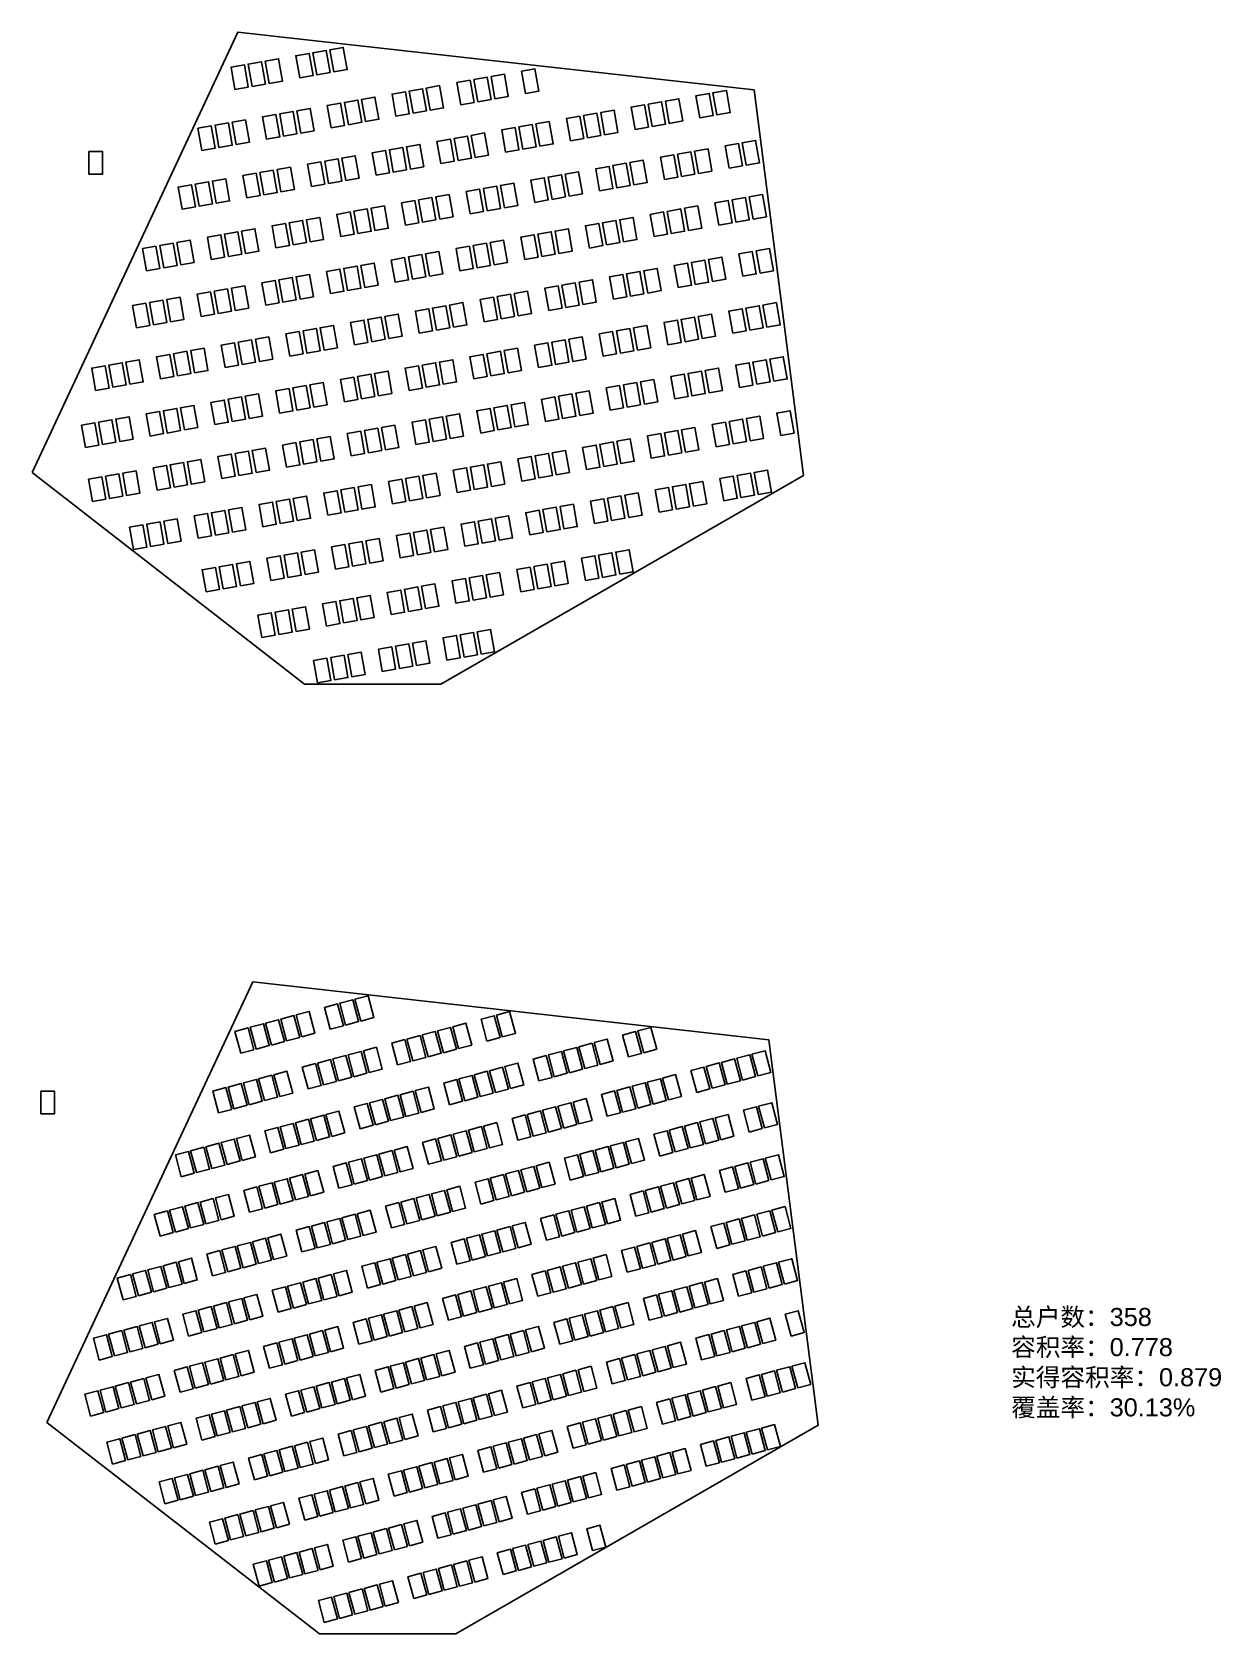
# Model space of a CAD drawing. Header units: millimetres. Extents: x 8 to 534, y -98 to 611.
import ezdxf

# ---------------------------------------------------------------- set-up
doc = ezdxf.new("R2010")
doc.units = ezdxf.units.MM
doc.styles.add('Text1', font='arial.ttf', dxfattribs={"height": 8})

# ---------------------------------------------------------------- blocks, each defined once
blk = doc.blocks.new('QP_0126_031636', base_point=(430.64, 90.59))
blk.add_lwpolyline([(430.64, 90.59), (436.64, 90.59), (436.64, 100.59), (430.64, 100.59)], close=True)
blk = doc.blocks.new('QP_0126_032445', base_point=(389.68, 79.24))
blk.add_blockref('QP_0126_031636', (389.68, 79.24))
blk = doc.blocks.new('QP_0126_032705', base_point=(395.68, 54.06))
blk.add_blockref('QP_0126_032445', (395.68, 54.06))
blk = doc.blocks.new('I1')
blk.add_blockref('QP_0126_032445', (0, 0))

msp = doc.modelspace()

# ---------------------------------------------------------------- linework, layer by layer
for points in [[(8.03, 416.2), (128.72, 322.54), (189.07, 322.54), (349.57, 414.91), (327.74, 585.55), (99.19, 611.21), (8.03, 416.2)], [(14.63, -4.35), (135.33, -98), (195.67, -98), (356.17, -5.63), (334.34, 165), (105.79, 190.66), (14.63, -4.35)]]:
    msp.add_lwpolyline(points)

# ---------------------------------------------------------------- block references
for name, p, rotation in [('I1', (134.11, 592.19), 10.00000110265793), ('I1', (141.69, 593.53), 10.00000110265793), ('I1', (97.87, 585.8), 10.00000110265793), ('I1', (105.45, 587.14), 10.00000110265793), ('I1', (113.03, 588.48), 10.00000110265793), ('I1', (126.53, 590.86), 10.00000110265793), ('I1', (197.83, 578.96), 10.00000110265793), ('I1', (205.41, 580.3), 10.00000110265793), ('I1', (213, 581.63), 10.00000110265793), ('I1', (226.49, 584.01), 10.00000110265793), ('I1', (155.68, 571.53), 10.00000110265793), ('I1', (169.17, 573.91), 10.00000110265793), ('I1', (176.75, 575.24), 10.00000110265793), ('I1', (184.34, 576.58), 10.00000110265793), ('I1', (290.21, 570.78), 10.00000110265793), ('I1', (303.7, 573.15), 10.00000110265793), ('I1', (311.28, 574.49), 10.00000110265793), ('I1', (111.86, 563.8), 10.00000110265793), ('I1', (119.44, 565.14), 10.00000110265793), ('I1', (127.02, 566.47), 10.00000110265793), ('I1', (140.51, 568.85), 10.00000110265793), ('I1', (148.1, 570.19), 10.00000110265793), ('I1', (253.97, 564.39), 10.00000110265793), ('I1', (261.55, 565.72), 10.00000110265793), ('I1', (275.04, 568.1), 10.00000110265793), ('I1', (282.63, 569.44), 10.00000110265793), ('I1', (83.2, 558.75), 10.00000110265793), ('I1', (90.78, 560.08), 10.00000110265793), ('I1', (98.36, 561.42), 10.00000110265793), ('I1', (217.73, 558), 10.00000110265793), ('I1', (225.31, 559.33), 10.00000110265793), ('I1', (232.89, 560.67), 10.00000110265793), ('I1', (246.38, 563.05), 10.00000110265793), ('I1', (175.58, 550.56), 10.00000110265793), ('I1', (189.07, 552.94), 10.00000110265793), ('I1', (196.65, 554.28), 10.00000110265793), ('I1', (204.23, 555.62), 10.00000110265793), ('I1', (316.65, 550.97), 10.00000110265793), ('I1', (324.24, 552.3), 10.00000110265793), ('I1', (131.75, 542.84), 10.00000110265793), ('I1', (139.34, 544.17), 10.00000110265793), ('I1', (146.92, 545.51), 10.00000110265793), ('I1', (160.41, 547.89), 10.00000110265793), ('I1', (167.99, 549.23), 10.00000110265793), ('I1', (274.5, 543.54), 10.00000110265793), ('I1', (288, 545.91), 10.00000110265793), ('I1', (295.58, 547.25), 10.00000110265793), ('I1', (303.16, 548.59), 10.00000110265793), ('I1', (89.6, 535.4), 10.00000110265793), ('I1', (103.09, 537.78), 10.00000110265793), ('I1', (110.68, 539.12), 10.00000110265793), ('I1', (118.26, 540.46), 10.00000110265793), ('I1', (230.68, 535.81), 10.00000110265793), ('I1', (238.26, 537.14), 10.00000110265793), ('I1', (245.85, 538.48), 10.00000110265793), ('I1', (259.34, 540.86), 10.00000110265793), ('I1', (266.92, 542.2), 10.00000110265793), ('I1', (74.44, 532.73), 10.00000110265793), ('I1', (82.02, 534.07), 10.00000110265793), ('I1', (188.53, 528.38), 10.00000110265793), ('I1', (202.02, 530.75), 10.00000110265793), ('I1', (209.61, 532.09), 10.00000110265793), ('I1', (217.19, 533.43), 10.00000110265793), ('I1', (327.3, 528.37), 10.00000110265793), ('I1', (152.29, 521.99), 10.00000110265793), ('I1', (159.87, 523.32), 10.00000110265793), ('I1', (173.37, 525.7), 10.00000110265793), ('I1', (180.95, 527.04), 10.00000110265793), ('I1', (291.06, 521.98), 10.00000110265793), ('I1', (298.64, 523.32), 10.00000110265793), ('I1', (312.13, 525.7), 10.00000110265793), ('I1', (319.72, 527.04), 10.00000110265793), ('I1', (116.05, 515.6), 10.00000110265793), ('I1', (123.63, 516.93), 10.00000110265793), ('I1', (131.22, 518.27), 10.00000110265793), ('I1', (144.71, 520.65), 10.00000110265793), ('I1', (254.82, 515.59), 10.00000110265793), ('I1', (262.4, 516.93), 10.00000110265793), ('I1', (269.98, 518.27), 10.00000110265793), ('I1', (283.48, 520.65), 10.00000110265793), ('I1', (73.9, 508.16), 10.00000110265793), ('I1', (87.39, 510.54), 10.00000110265793), ('I1', (94.97, 511.88), 10.00000110265793), ('I1', (102.56, 513.22), 10.00000110265793), ('I1', (212.67, 508.16), 10.00000110265793), ('I1', (226.16, 510.54), 10.00000110265793), ('I1', (233.74, 511.88), 10.00000110265793), ('I1', (241.33, 513.21), 10.00000110265793), ('I1', (58.73, 505.49), 10.00000110265793), ('I1', (66.32, 506.83), 10.00000110265793), ('I1', (168.84, 500.43), 10.00000110265793), ('I1', (176.43, 501.77), 10.00000110265793), ('I1', (184.01, 503.11), 10.00000110265793), ('I1', (197.5, 505.49), 10.00000110265793), ('I1', (205.08, 506.82), 10.00000110265793), ('I1', (309.29, 500.72), 10.00000110265793), ('I1', (322.78, 503.1), 10.00000110265793), ('I1', (330.36, 504.44), 10.00000110265793), ('I1', (126.69, 493), 10.00000110265793), ('I1', (140.19, 495.38), 10.00000110265793), ('I1', (147.77, 496.72), 10.00000110265793), ('I1', (155.35, 498.05), 10.00000110265793), ('I1', (265.46, 493), 10.00000110265793), ('I1', (273.04, 494.33), 10.00000110265793), ('I1', (280.63, 495.67), 10.00000110265793), ('I1', (294.12, 498.05), 10.00000110265793), ('I1', (301.7, 499.39), 10.00000110265793), ('I1', (90.45, 486.61), 10.00000110265793), ('I1', (98.04, 487.95), 10.00000110265793), ('I1', (111.53, 490.33), 10.00000110265793), ('I1', (119.11, 491.66), 10.00000110265793), ('I1', (223.31, 485.56), 10.00000110265793), ('I1', (236.8, 487.94), 10.00000110265793), ('I1', (244.39, 489.28), 10.00000110265793), ('I1', (251.97, 490.62), 10.00000110265793), ('I1', (54.21, 480.22), 10.00000110265793), ('I1', (61.79, 481.56), 10.00000110265793), ('I1', (69.38, 482.89), 10.00000110265793), ('I1', (82.87, 485.27), 10.00000110265793), ('I1', (187.07, 479.17), 10.00000110265793), ('I1', (194.65, 480.51), 10.00000110265793), ('I1', (208.15, 482.89), 10.00000110265793), ('I1', (215.73, 484.23), 10.00000110265793), ('I1', (325.84, 479.17), 10.00000110265793), ('I1', (333.42, 480.51), 10.00000110265793), ('I1', (150.83, 472.78), 10.00000110265793), ('I1', (158.41, 474.12), 10.00000110265793), ('I1', (166, 475.46), 10.00000110265793), ('I1', (179.49, 477.84), 10.00000110265793), ('I1', (289.6, 472.78), 10.00000110265793), ('I1', (297.18, 474.12), 10.00000110265793), ('I1', (304.76, 475.46), 10.00000110265793), ('I1', (318.26, 477.83), 10.00000110265793), ('I1', (108.68, 465.35), 10.00000110265793), ('I1', (122.17, 467.73), 10.00000110265793), ('I1', (129.76, 469.07), 10.00000110265793), ('I1', (137.34, 470.41), 10.00000110265793), ('I1', (247.45, 465.35), 10.00000110265793), ('I1', (260.94, 467.73), 10.00000110265793), ('I1', (268.52, 469.06), 10.00000110265793), ('I1', (276.11, 470.4), 10.00000110265793), ('I1', (64.86, 457.62), 10.00000110265793), ('I1', (72.44, 458.96), 10.00000110265793), ('I1', (80.02, 460.3), 10.00000110265793), ('I1', (93.51, 462.68), 10.00000110265793), ('I1', (101.1, 464.02), 10.00000110265793), ('I1', (203.62, 457.62), 10.00000110265793), ('I1', (211.21, 458.96), 10.00000110265793), ('I1', (218.79, 460.3), 10.00000110265793), ('I1', (232.28, 462.67), 10.00000110265793), ('I1', (239.87, 464.01), 10.00000110265793), ('I1', (36.2, 452.57), 10.00000110265793), ('I1', (43.78, 453.91), 10.00000110265793), ('I1', (51.36, 455.25), 10.00000110265793), ('I1', (161.47, 450.19), 10.00000110265793), ('I1', (174.97, 452.57), 10.00000110265793), ('I1', (182.55, 453.91), 10.00000110265793), ('I1', (190.13, 455.24), 10.00000110265793), ('I1', (300.24, 450.19), 10.00000110265793), ('I1', (307.83, 451.52), 10.00000110265793), ('I1', (321.32, 453.9), 10.00000110265793), ('I1', (328.9, 455.24), 10.00000110265793), ('I1', (336.48, 456.58), 10.00000110265793), ('I1', (125.23, 443.8), 10.00000110265793), ('I1', (132.82, 445.14), 10.00000110265793), ('I1', (146.31, 447.52), 10.00000110265793), ('I1', (153.89, 448.85), 10.00000110265793), ('I1', (264, 443.8), 10.00000110265793), ('I1', (271.58, 445.13), 10.00000110265793), ('I1', (279.17, 446.47), 10.00000110265793), ('I1', (292.66, 448.85), 10.00000110265793), ('I1', (88.99, 437.41), 10.00000110265793), ('I1', (96.58, 438.75), 10.00000110265793), ('I1', (104.16, 440.08), 10.00000110265793), ('I1', (117.65, 442.46), 10.00000110265793), ('I1', (221.85, 436.36), 10.00000110265793), ('I1', (235.34, 438.74), 10.00000110265793), ('I1', (242.93, 440.08), 10.00000110265793), ('I1', (250.51, 441.42), 10.00000110265793), ('I1', (46.84, 429.98), 10.00000110265793), ('I1', (60.33, 432.36), 10.00000110265793), ('I1', (67.92, 433.69), 10.00000110265793), ('I1', (75.5, 435.03), 10.00000110265793), ('I1', (185.61, 429.97), 10.00000110265793), ('I1', (193.19, 431.31), 10.00000110265793), ('I1', (206.69, 433.69), 10.00000110265793), ('I1', (214.27, 435.03), 10.00000110265793), ('I1', (318.47, 428.93), 10.00000110265793), ('I1', (326.05, 430.27), 10.00000110265793), ('I1', (339.54, 432.64), 10.00000110265793), ('I1', (31.68, 427.3), 10.00000110265793), ('I1', (39.26, 428.64), 10.00000110265793), ('I1', (149.37, 423.58), 10.00000110265793), ('I1', (156.95, 424.92), 10.00000110265793), ('I1', (164.54, 426.26), 10.00000110265793), ('I1', (178.03, 428.64), 10.00000110265793), ('I1', (282.23, 422.54), 10.00000110265793), ('I1', (289.81, 423.88), 10.00000110265793), ('I1', (297.39, 425.21), 10.00000110265793), ('I1', (310.89, 427.59), 10.00000110265793), ('I1', (99.64, 414.81), 10.00000110265793), ('I1', (107.22, 416.15), 10.00000110265793), ('I1', (120.71, 418.53), 10.00000110265793), ('I1', (128.29, 419.87), 10.00000110265793), ('I1', (135.88, 421.2), 10.00000110265793), ('I1', (240.08, 415.11), 10.00000110265793), ('I1', (253.57, 417.48), 10.00000110265793), ('I1', (261.15, 418.82), 10.00000110265793), ('I1', (268.74, 420.16), 10.00000110265793), ('I1', (63.4, 408.42), 10.00000110265793), ('I1', (70.98, 409.76), 10.00000110265793), ('I1', (78.56, 411.1), 10.00000110265793), ('I1', (92.05, 413.48), 10.00000110265793), ('I1', (203.84, 408.72), 10.00000110265793), ('I1', (211.42, 410.05), 10.00000110265793), ('I1', (224.91, 412.43), 10.00000110265793), ('I1', (232.5, 413.77), 10.00000110265793), ('I1', (34.74, 403.37), 10.00000110265793), ('I1', (42.32, 404.71), 10.00000110265793), ('I1', (49.9, 406.04), 10.00000110265793), ('I1', (167.6, 402.33), 10.00000110265793), ('I1', (175.18, 403.66), 10.00000110265793), ('I1', (182.76, 405), 10.00000110265793), ('I1', (196.26, 407.38), 10.00000110265793), ('I1', (300.86, 401.35), 10.00000110265793), ('I1', (314.36, 403.73), 10.00000110265793), ('I1', (321.94, 405.07), 10.00000110265793), ('I1', (329.52, 406.41), 10.00000110265793), ('I1', (117.86, 393.56), 10.00000110265793), ('I1', (125.45, 394.89), 10.00000110265793), ('I1', (138.94, 397.27), 10.00000110265793), ('I1', (146.52, 398.61), 10.00000110265793), ('I1', (154.11, 399.95), 10.00000110265793), ('I1', (257.04, 393.62), 10.00000110265793), ('I1', (264.62, 394.96), 10.00000110265793), ('I1', (272.21, 396.3), 10.00000110265793), ('I1', (285.7, 398.68), 10.00000110265793), ('I1', (293.28, 400.02), 10.00000110265793), ('I1', (81.62, 387.17), 10.00000110265793), ('I1', (89.21, 388.5), 10.00000110265793), ('I1', (96.79, 389.84), 10.00000110265793), ('I1', (110.28, 392.22), 10.00000110265793), ('I1', (228.38, 388.57), 10.00000110265793), ('I1', (235.97, 389.91), 10.00000110265793), ('I1', (243.55, 391.25), 10.00000110265793), ('I1', (52.97, 382.11), 10.00000110265793), ('I1', (60.55, 383.45), 10.00000110265793), ('I1', (68.13, 384.79), 10.00000110265793), ('I1', (178.65, 379.8), 10.00000110265793), ('I1', (186.23, 381.14), 10.00000110265793), ('I1', (199.72, 383.52), 10.00000110265793), ('I1', (207.31, 384.86), 10.00000110265793), ('I1', (214.89, 386.19), 10.00000110265793), ('I1', (142.41, 373.41), 10.00000110265793), ('I1', (149.99, 374.75), 10.00000110265793), ('I1', (157.57, 376.09), 10.00000110265793), ('I1', (171.07, 378.47), 10.00000110265793), ('I1', (100.26, 365.98), 10.00000110265793), ('I1', (113.75, 368.36), 10.00000110265793), ('I1', (121.33, 369.7), 10.00000110265793), ('I1', (128.92, 371.03), 10.00000110265793), ('I1', (239.56, 366.07), 10.00000110265793), ('I1', (253.06, 368.45), 10.00000110265793), ('I1', (260.64, 369.79), 10.00000110265793), ('I1', (268.22, 371.12), 10.00000110265793), ('I1', (85.09, 363.31), 10.00000110265793), ('I1', (92.68, 364.64), 10.00000110265793), ('I1', (195.74, 358.34), 10.00000110265793), ('I1', (203.32, 359.68), 10.00000110265793), ('I1', (210.91, 361.02), 10.00000110265793), ('I1', (224.4, 363.4), 10.00000110265793), ('I1', (231.98, 364.73), 10.00000110265793), ('I1', (153.59, 350.91), 10.00000110265793), ('I1', (167.08, 353.29), 10.00000110265793), ('I1', (174.67, 354.63), 10.00000110265793), ('I1', (182.25, 355.97), 10.00000110265793), ('I1', (117.35, 344.52), 10.00000110265793), ('I1', (124.93, 345.86), 10.00000110265793), ('I1', (138.42, 348.24), 10.00000110265793), ('I1', (146.01, 349.58), 10.00000110265793), ('I1', (109.77, 343.18), 10.00000110265793), ('I1', (178.26, 330.79), 10.00000110265793), ('I1', (191.76, 333.17), 10.00000110265793), ('I1', (199.34, 334.51), 10.00000110265793), ('I1', (206.92, 335.84), 10.00000110265793), ('I1', (134.44, 323.06), 10.00000110265793), ('I1', (142.02, 324.4), 10.00000110265793), ('I1', (149.61, 325.74), 10.00000110265793), ('I1', (163.1, 328.12), 10.00000110265793), ('I1', (170.68, 329.45), 10.00000110265793), ('QP_0126_032705', (153.6, 173.35), 15.0000016539869), ('QP_0126_032705', (127.52, 166.37), 15.0000016539869), ('QP_0126_032705', (140.08, 169.73), 15.0000016539869), ('QP_0126_032705', (146.84, 171.54), 15.0000016539869), ('QP_0126_032705', (216.23, 166.32), 15.0000016539869), ('QP_0126_032705', (100.48, 159.12), 15.0000016539869), ('QP_0126_032705', (107.24, 160.93), 15.0000016539869), ('QP_0126_032705', (114, 162.74), 15.0000016539869), ('QP_0126_032705', (120.76, 164.55), 15.0000016539869), ('QP_0126_032705', (190.15, 159.34), 15.0000016539869), ('QP_0126_032705', (196.91, 161.15), 15.0000016539869), ('QP_0126_032705', (209.47, 164.51), 15.0000016539869), ('QP_0126_032705', (278.85, 159.29), 15.0000016539869), ('QP_0126_032705', (169.86, 153.9), 15.0000016539869), ('QP_0126_032705', (176.62, 155.71), 15.0000016539869), ('QP_0126_032705', (183.39, 157.52), 15.0000016539869), ('QP_0126_032705', (252.77, 152.3), 15.0000016539869), ('QP_0126_032705', (259.53, 154.12), 15.0000016539869), ('QP_0126_032705', (272.09, 157.48), 15.0000016539869), ('QP_0126_032705', (137.02, 145.1), 15.0000016539869), ('QP_0126_032705', (143.78, 146.91), 15.0000016539869), ('QP_0126_032705', (150.54, 148.72), 15.0000016539869), ('QP_0126_032705', (157.31, 150.54), 15.0000016539869), ('QP_0126_032705', (232.49, 146.87), 15.0000016539869), ('QP_0126_032705', (239.25, 148.68), 15.0000016539869), ('QP_0126_032705', (246.01, 150.49), 15.0000016539869), ('QP_0126_032705', (315.87, 145.4), 15.0000016539869), ('QP_0126_032705', (322.63, 147.21), 15.0000016539869), ('QP_0126_032705', (329.39, 149.02), 15.0000016539869), ('QP_0126_032705', (110.94, 138.11), 15.0000016539869), ('QP_0126_032705', (117.7, 139.92), 15.0000016539869), ('QP_0126_032705', (130.26, 143.29), 15.0000016539869), ('QP_0126_032705', (199.65, 138.07), 15.0000016539869), ('QP_0126_032705', (206.41, 139.88), 15.0000016539869), ('QP_0126_032705', (213.17, 141.69), 15.0000016539869), ('QP_0126_032705', (219.93, 143.5), 15.0000016539869), ('QP_0126_032705', (289.79, 138.41), 15.0000016539869), ('QP_0126_032705', (302.35, 141.78), 15.0000016539869), ('QP_0126_032705', (309.11, 143.59), 15.0000016539869), ('QP_0126_032705', (90.66, 132.68), 15.0000016539869), ('QP_0126_032705', (97.42, 134.49), 15.0000016539869), ('QP_0126_032705', (104.18, 136.3), 15.0000016539869), ('QP_0126_032705', (173.57, 131.08), 15.0000016539869), ('QP_0126_032705', (180.33, 132.89), 15.0000016539869), ('QP_0126_032705', (192.89, 136.26), 15.0000016539869), ('QP_0126_032705', (262.74, 131.17), 15.0000016539869), ('QP_0126_032705', (269.51, 132.98), 15.0000016539869), ('QP_0126_032705', (276.27, 134.79), 15.0000016539869), ('QP_0126_032705', (283.03, 136.6), 15.0000016539869), ('QP_0126_032705', (153.28, 125.65), 15.0000016539869), ('QP_0126_032705', (160.04, 127.46), 15.0000016539869), ('QP_0126_032705', (166.81, 129.27), 15.0000016539869), ('QP_0126_032705', (236.66, 124.18), 15.0000016539869), ('QP_0126_032705', (243.43, 125.99), 15.0000016539869), ('QP_0126_032705', (250.19, 127.8), 15.0000016539869), ('QP_0126_032705', (325.58, 124.19), 15.0000016539869), ('QP_0126_032705', (332.34, 126), 15.0000016539869), ('QP_0126_032705', (120.44, 116.85), 15.0000016539869), ('QP_0126_032705', (127.2, 118.66), 15.0000016539869), ('QP_0126_032705', (133.96, 120.47), 15.0000016539869), ('QP_0126_032705', (140.73, 122.28), 15.0000016539869), ('QP_0126_032705', (210.58, 117.19), 15.0000016539869), ('QP_0126_032705', (223.14, 120.55), 15.0000016539869), ('QP_0126_032705', (229.9, 122.37), 15.0000016539869), ('QP_0126_032705', (299.5, 117.2), 15.0000016539869), ('QP_0126_032705', (306.26, 119.01), 15.0000016539869), ('QP_0126_032705', (313.02, 120.82), 15.0000016539869), ('QP_0126_032705', (94.36, 109.86), 15.0000016539869), ('QP_0126_032705', (101.12, 111.67), 15.0000016539869), ('QP_0126_032705', (113.68, 115.03), 15.0000016539869), ('QP_0126_032705', (183.54, 109.94), 15.0000016539869), ('QP_0126_032705', (190.3, 111.75), 15.0000016539869), ('QP_0126_032705', (197.06, 113.57), 15.0000016539869), ('QP_0126_032705', (203.82, 115.38), 15.0000016539869), ('QP_0126_032705', (273.42, 110.21), 15.0000016539869), ('QP_0126_032705', (285.97, 113.58), 15.0000016539869), ('QP_0126_032705', (292.73, 115.39), 15.0000016539869), ('QP_0126_032705', (74.08, 104.42), 15.0000016539869), ('QP_0126_032705', (80.84, 106.23), 15.0000016539869), ('QP_0126_032705', (87.6, 108.05), 15.0000016539869), ('QP_0126_032705', (157.46, 102.95), 15.0000016539869), ('QP_0126_032705', (164.22, 104.77), 15.0000016539869), ('QP_0126_032705', (170.98, 106.58), 15.0000016539869), ('QP_0126_032705', (246.37, 102.97), 15.0000016539869), ('QP_0126_032705', (253.13, 104.78), 15.0000016539869), ('QP_0126_032705', (259.89, 106.59), 15.0000016539869), ('QP_0126_032705', (266.65, 108.4), 15.0000016539869), ('QP_0126_032705', (335.28, 102.98), 15.0000016539869), ('QP_0126_032705', (131.38, 95.97), 15.0000016539869), ('QP_0126_032705', (143.94, 99.33), 15.0000016539869), ('QP_0126_032705', (150.7, 101.14), 15.0000016539869), ('QP_0126_032705', (220.29, 95.98), 15.0000016539869), ('QP_0126_032705', (227.05, 97.79), 15.0000016539869), ('QP_0126_032705', (233.81, 99.6), 15.0000016539869), ('QP_0126_032705', (315, 97.54), 15.0000016539869), ('QP_0126_032705', (321.76, 99.36), 15.0000016539869), ('QP_0126_032705', (328.52, 101.17), 15.0000016539869), ('QP_0126_032705', (104.33, 88.72), 15.0000016539869), ('QP_0126_032705', (111.09, 90.53), 15.0000016539869), ('QP_0126_032705', (117.86, 92.34), 15.0000016539869), ('QP_0126_032705', (124.62, 94.15), 15.0000016539869), ('QP_0126_032705', (194.21, 88.99), 15.0000016539869), ('QP_0126_032705', (206.77, 92.35), 15.0000016539869), ('QP_0126_032705', (213.53, 94.17), 15.0000016539869), ('QP_0126_032705', (282.16, 88.74), 15.0000016539869), ('QP_0126_032705', (288.92, 90.56), 15.0000016539869), ('QP_0126_032705', (295.68, 92.37), 15.0000016539869), ('QP_0126_032705', (302.44, 94.18), 15.0000016539869), ('QP_0126_032705', (78.25, 81.73), 15.0000016539869), ('QP_0126_032705', (85.01, 83.54), 15.0000016539869), ('QP_0126_032705', (91.78, 85.35), 15.0000016539869), ('QP_0126_032705', (167.16, 81.74), 15.0000016539869), ('QP_0126_032705', (173.93, 83.55), 15.0000016539869), ('QP_0126_032705', (180.69, 85.37), 15.0000016539869), ('QP_0126_032705', (187.45, 87.18), 15.0000016539869), ('QP_0126_032705', (256.08, 81.76), 15.0000016539869), ('QP_0126_032705', (262.84, 83.57), 15.0000016539869), ('QP_0126_032705', (275.4, 86.93), 15.0000016539869), ('QP_0126_032705', (64.73, 78.11), 15.0000016539869), ('QP_0126_032705', (71.49, 79.92), 15.0000016539869), ('QP_0126_032705', (141.08, 74.76), 15.0000016539869), ('QP_0126_032705', (147.85, 76.57), 15.0000016539869), ('QP_0126_032705', (154.61, 78.38), 15.0000016539869), ('QP_0126_032705', (235.79, 76.32), 15.0000016539869), ('QP_0126_032705', (242.55, 78.13), 15.0000016539869), ('QP_0126_032705', (249.32, 79.94), 15.0000016539869), ('QP_0126_032705', (317.94, 74.52), 15.0000016539869), ('QP_0126_032705', (324.7, 76.33), 15.0000016539869), ('QP_0126_032705', (331.47, 78.15), 15.0000016539869), ('QP_0126_032705', (338.23, 79.96), 15.0000016539869), ('QP_0126_032705', (115, 67.77), 15.0000016539869), ('QP_0126_032705', (127.56, 71.13), 15.0000016539869), ('QP_0126_032705', (134.32, 72.94), 15.0000016539869), ('QP_0126_032705', (202.95, 67.52), 15.0000016539869), ('QP_0126_032705', (209.71, 69.33), 15.0000016539869), ('QP_0126_032705', (216.47, 71.14), 15.0000016539869), ('QP_0126_032705', (223.24, 72.96), 15.0000016539869), ('QP_0126_032705', (291.86, 67.53), 15.0000016539869), ('QP_0126_032705', (298.62, 69.35), 15.0000016539869), ('QP_0126_032705', (311.18, 72.71), 15.0000016539869), ('QP_0126_032705', (87.96, 60.52), 15.0000016539869), ('QP_0126_032705', (94.72, 62.33), 15.0000016539869), ('QP_0126_032705', (101.48, 64.14), 15.0000016539869), ('QP_0126_032705', (108.24, 65.96), 15.0000016539869), ('QP_0126_032705', (176.87, 60.53), 15.0000016539869), ('QP_0126_032705', (183.63, 62.34), 15.0000016539869), ('QP_0126_032705', (196.19, 65.71), 15.0000016539869), ('QP_0126_032705', (271.58, 62.1), 15.0000016539869), ('QP_0126_032705', (278.34, 63.91), 15.0000016539869), ('QP_0126_032705', (285.1, 65.72), 15.0000016539869), ('QP_0126_032705', (61.88, 53.53), 15.0000016539869), ('QP_0126_032705', (68.64, 55.34), 15.0000016539869), ('QP_0126_032705', (75.4, 57.16), 15.0000016539869), ('QP_0126_032705', (156.59, 55.1), 15.0000016539869), ('QP_0126_032705', (163.35, 56.91), 15.0000016539869), ('QP_0126_032705', (170.11, 58.72), 15.0000016539869), ('QP_0126_032705', (238.74, 53.3), 15.0000016539869), ('QP_0126_032705', (245.5, 55.11), 15.0000016539869), ('QP_0126_032705', (252.26, 56.92), 15.0000016539869), ('QP_0126_032705', (259.02, 58.73), 15.0000016539869), ('QP_0126_032705', (327.65, 53.31), 15.0000016539869), ('QP_0126_032705', (334.41, 55.12), 15.0000016539869), ('QP_0126_032705', (341.17, 56.93), 15.0000016539869), ('QP_0126_032705', (48.36, 49.91), 15.0000016539869), ('QP_0126_032705', (55.12, 51.72), 15.0000016539869), ('QP_0126_032705', (123.75, 46.3), 15.0000016539869), ('QP_0126_032705', (130.51, 48.11), 15.0000016539869), ('QP_0126_032705', (137.27, 49.92), 15.0000016539869), ('QP_0126_032705', (144.03, 51.73), 15.0000016539869), ('QP_0126_032705', (212.66, 46.31), 15.0000016539869), ('QP_0126_032705', (219.42, 48.12), 15.0000016539869), ('QP_0126_032705', (231.98, 51.49), 15.0000016539869), ('QP_0126_032705', (301.57, 46.32), 15.0000016539869), ('QP_0126_032705', (308.33, 48.13), 15.0000016539869), ('QP_0126_032705', (320.89, 51.5), 15.0000016539869), ('QP_0126_032705', (97.67, 39.31), 15.0000016539869), ('QP_0126_032705', (104.43, 41.12), 15.0000016539869), ('QP_0126_032705', (116.98, 44.49), 15.0000016539869), ('QP_0126_032705', (192.37, 40.88), 15.0000016539869), ('QP_0126_032705', (199.13, 42.69), 15.0000016539869), ('QP_0126_032705', (205.9, 44.5), 15.0000016539869), ('QP_0126_032705', (281.29, 40.89), 15.0000016539869), ('QP_0126_032705', (288.05, 42.7), 15.0000016539869), ('QP_0126_032705', (294.81, 44.51), 15.0000016539869), ('QP_0126_032705', (77.38, 33.87), 15.0000016539869), ('QP_0126_032705', (84.14, 35.69), 15.0000016539869), ('QP_0126_032705', (90.9, 37.5), 15.0000016539869), ('QP_0126_032705', (159.53, 32.08), 15.0000016539869), ('QP_0126_032705', (166.29, 33.89), 15.0000016539869), ('QP_0126_032705', (173.05, 35.7), 15.0000016539869), ('QP_0126_032705', (179.82, 37.51), 15.0000016539869), ('QP_0126_032705', (248.44, 32.09), 15.0000016539869), ('QP_0126_032705', (255.21, 33.9), 15.0000016539869), ('QP_0126_032705', (261.97, 35.71), 15.0000016539869), ('QP_0126_032705', (268.73, 37.52), 15.0000016539869), ('QP_0126_032705', (344.12, 33.91), 15.0000016539869), ('QP_0126_032705', (44.54, 25.07), 15.0000016539869), ('QP_0126_032705', (51.3, 26.89), 15.0000016539869), ('QP_0126_032705', (58.06, 28.7), 15.0000016539869), ('QP_0126_032705', (64.82, 30.51), 15.0000016539869), ('QP_0126_032705', (133.45, 25.09), 15.0000016539869), ('QP_0126_032705', (140.21, 26.9), 15.0000016539869), ('QP_0126_032705', (152.77, 30.26), 15.0000016539869), ('QP_0126_032705', (222.36, 25.1), 15.0000016539869), ('QP_0126_032705', (229.13, 26.91), 15.0000016539869), ('QP_0126_032705', (241.68, 30.28), 15.0000016539869), ('QP_0126_032705', (311.28, 25.11), 15.0000016539869), ('QP_0126_032705', (318.04, 26.92), 15.0000016539869), ('QP_0126_032705', (324.8, 28.74), 15.0000016539869), ('QP_0126_032705', (331.56, 30.55), 15.0000016539869), ('QP_0126_032705', (37.78, 23.26), 15.0000016539869), ('QP_0126_032705', (113.17, 19.65), 15.0000016539869), ('QP_0126_032705', (119.93, 21.46), 15.0000016539869), ('QP_0126_032705', (126.69, 23.28), 15.0000016539869), ('QP_0126_032705', (202.08, 19.66), 15.0000016539869), ('QP_0126_032705', (208.84, 21.48), 15.0000016539869), ('QP_0126_032705', (215.6, 23.29), 15.0000016539869), ('QP_0126_032705', (285.2, 18.12), 15.0000016539869), ('QP_0126_032705', (291.96, 19.94), 15.0000016539869), ('QP_0126_032705', (304.52, 23.3), 15.0000016539869), ('QP_0126_032705', (80.33, 10.85), 15.0000016539869), ('QP_0126_032705', (87.09, 12.66), 15.0000016539869), ('QP_0126_032705', (93.85, 14.48), 15.0000016539869), ('QP_0126_032705', (100.61, 16.29), 15.0000016539869), ('QP_0126_032705', (169.24, 10.86), 15.0000016539869), ('QP_0126_032705', (176, 12.68), 15.0000016539869), ('QP_0126_032705', (182.76, 14.49), 15.0000016539869), ('QP_0126_032705', (189.52, 16.3), 15.0000016539869), ('QP_0126_032705', (264.91, 12.69), 15.0000016539869), ('QP_0126_032705', (271.67, 14.5), 15.0000016539869), ('QP_0126_032705', (278.44, 16.31), 15.0000016539869), ('QP_0126_032705', (347.06, 10.89), 15.0000016539869), ('QP_0126_032705', (54.25, 3.86), 15.0000016539869), ('QP_0126_032705', (61.01, 5.68), 15.0000016539869), ('QP_0126_032705', (73.56, 9.04), 15.0000016539869), ('QP_0126_032705', (143.16, 3.88), 15.0000016539869), ('QP_0126_032705', (149.92, 5.69), 15.0000016539869), ('QP_0126_032705', (162.48, 9.05), 15.0000016539869), ('QP_0126_032705', (232.07, 3.89), 15.0000016539869), ('QP_0126_032705', (238.83, 5.7), 15.0000016539869), ('QP_0126_032705', (245.59, 7.51), 15.0000016539869), ('QP_0126_032705', (252.36, 9.32), 15.0000016539869), ('QP_0126_032705', (326.78, 5.45), 15.0000016539869), ('QP_0126_032705', (333.54, 7.27), 15.0000016539869), ('QP_0126_032705', (340.3, 9.08), 15.0000016539869), ('QP_0126_032705', (33.96, -1.57), 15.0000016539869), ('QP_0126_032705', (40.72, 0.24), 15.0000016539869), ('QP_0126_032705', (47.48, 2.05), 15.0000016539869), ('QP_0126_032705', (122.87, -1.56), 15.0000016539869), ('QP_0126_032705', (129.64, 0.25), 15.0000016539869), ('QP_0126_032705', (136.4, 2.06), 15.0000016539869), ('QP_0126_032705', (205.99, -3.1), 15.0000016539869), ('QP_0126_032705', (212.75, -1.29), 15.0000016539869), ('QP_0126_032705', (225.31, 2.08), 15.0000016539869), ('QP_0126_032705', (293.94, -3.34), 15.0000016539869), ('QP_0126_032705', (300.7, -1.53), 15.0000016539869), ('QP_0126_032705', (307.46, 0.28), 15.0000016539869), ('QP_0126_032705', (314.22, 2.09), 15.0000016539869), ('QP_0126_032705', (90.03, -10.36), 15.0000016539869), ('QP_0126_032705', (96.79, -8.55), 15.0000016539869), ('QP_0126_032705', (103.56, -6.73), 15.0000016539869), ('QP_0126_032705', (110.32, -4.92), 15.0000016539869), ('QP_0126_032705', (185.71, -8.53), 15.0000016539869), ('QP_0126_032705', (192.47, -6.72), 15.0000016539869), ('QP_0126_032705', (199.23, -4.91), 15.0000016539869), ('QP_0126_032705', (267.86, -10.33), 15.0000016539869), ('QP_0126_032705', (274.62, -8.52), 15.0000016539869), ('QP_0126_032705', (287.18, -5.16), 15.0000016539869), ('QP_0126_032705', (63.95, -17.35), 15.0000016539869), ('QP_0126_032705', (70.71, -15.53), 15.0000016539869), ('QP_0126_032705', (83.27, -12.17), 15.0000016539869), ('QP_0126_032705', (152.86, -17.33), 15.0000016539869), ('QP_0126_032705', (159.63, -15.52), 15.0000016539869), ('QP_0126_032705', (166.39, -13.71), 15.0000016539869), ('QP_0126_032705', (173.15, -11.9), 15.0000016539869), ('QP_0126_032705', (247.57, -15.77), 15.0000016539869), ('QP_0126_032705', (254.33, -13.96), 15.0000016539869), ('QP_0126_032705', (261.1, -12.14), 15.0000016539869), ('QP_0126_032705', (333.64, -16.52), 15.0000016539869), ('QP_0126_032705', (43.67, -22.78), 15.0000016539869), ('QP_0126_032705', (50.43, -20.97), 15.0000016539869), ('QP_0126_032705', (57.19, -19.16), 15.0000016539869), ('QP_0126_032705', (126.78, -24.32), 15.0000016539869), ('QP_0126_032705', (133.55, -22.51), 15.0000016539869), ('QP_0126_032705', (146.1, -19.15), 15.0000016539869), ('QP_0126_032705', (214.73, -24.57), 15.0000016539869), ('QP_0126_032705', (221.49, -22.76), 15.0000016539869), ('QP_0126_032705', (228.25, -20.94), 15.0000016539869), ('QP_0126_032705', (235.02, -19.13), 15.0000016539869), ('QP_0126_032705', (306.59, -23.77), 15.0000016539869), ('QP_0126_032705', (313.35, -21.95), 15.0000016539869), ('QP_0126_032705', (320.12, -20.14), 15.0000016539869), ('QP_0126_032705', (326.88, -18.33), 15.0000016539869), ('QP_0126_032705', (106.5, -29.76), 15.0000016539869), ('QP_0126_032705', (113.26, -27.95), 15.0000016539869), ('QP_0126_032705', (120.02, -26.13), 15.0000016539869), ('QP_0126_032705', (188.65, -31.56), 15.0000016539869), ('QP_0126_032705', (195.41, -29.74), 15.0000016539869), ('QP_0126_032705', (207.97, -26.38), 15.0000016539869), ('QP_0126_032705', (280.51, -30.75), 15.0000016539869), ('QP_0126_032705', (287.27, -28.94), 15.0000016539869), ('QP_0126_032705', (294.04, -27.13), 15.0000016539869), ('QP_0126_032705', (73.66, -38.56), 15.0000016539869), ('QP_0126_032705', (80.42, -36.75), 15.0000016539869), ('QP_0126_032705', (87.18, -34.93), 15.0000016539869), ('QP_0126_032705', (93.94, -33.12), 15.0000016539869), ('QP_0126_032705', (168.37, -36.99), 15.0000016539869), ('QP_0126_032705', (175.13, -35.18), 15.0000016539869), ('QP_0126_032705', (181.89, -33.37), 15.0000016539869), ('QP_0126_032705', (247.67, -39.55), 15.0000016539869), ('QP_0126_032705', (254.43, -37.74), 15.0000016539869), ('QP_0126_032705', (266.99, -34.38), 15.0000016539869), ('QP_0126_032705', (273.75, -32.57), 15.0000016539869), ('QP_0126_032705', (66.9, -40.37), 15.0000016539869), ('QP_0126_032705', (135.53, -45.79), 15.0000016539869), ('QP_0126_032705', (142.29, -43.98), 15.0000016539869), ('QP_0126_032705', (149.05, -42.17), 15.0000016539869), ('QP_0126_032705', (155.81, -40.36), 15.0000016539869), ('QP_0126_032705', (227.39, -44.99), 15.0000016539869), ('QP_0126_032705', (234.15, -43.18), 15.0000016539869), ('QP_0126_032705', (240.91, -41.37), 15.0000016539869), ('QP_0126_032705', (109.45, -52.78), 15.0000016539869), ('QP_0126_032705', (116.21, -50.97), 15.0000016539869), ('QP_0126_032705', (128.76, -47.6), 15.0000016539869), ('QP_0126_032705', (201.31, -51.98), 15.0000016539869), ('QP_0126_032705', (208.07, -50.16), 15.0000016539869), ('QP_0126_032705', (214.83, -48.35), 15.0000016539869), ('QP_0126_032705', (89.16, -58.21), 15.0000016539869), ('QP_0126_032705', (95.92, -56.4), 15.0000016539869), ('QP_0126_032705', (102.68, -54.59), 15.0000016539869), ('QP_0126_032705', (168.46, -60.78), 15.0000016539869), ('QP_0126_032705', (175.23, -58.96), 15.0000016539869), ('QP_0126_032705', (187.78, -55.6), 15.0000016539869), ('QP_0126_032705', (194.54, -53.79), 15.0000016539869), ('QP_0126_032705', (148.18, -66.21), 15.0000016539869), ('QP_0126_032705', (154.94, -64.4), 15.0000016539869), ('QP_0126_032705', (161.7, -62.59), 15.0000016539869), ('QP_0126_032705', (236.91, -66.25), 15.0000016539869), ('QP_0126_032705', (243.67, -64.44), 15.0000016539869), ('QP_0126_032705', (256.23, -61.07), 15.0000016539869), ('QP_0126_032705', (115.34, -75.01), 15.0000016539869), ('QP_0126_032705', (122.1, -73.2), 15.0000016539869), ('QP_0126_032705', (128.86, -71.39), 15.0000016539869), ('QP_0126_032705', (135.62, -69.58), 15.0000016539869), ('QP_0126_032705', (216.62, -71.68), 15.0000016539869), ('QP_0126_032705', (223.38, -69.87), 15.0000016539869), ('QP_0126_032705', (230.15, -68.06), 15.0000016539869), ('QP_0126_032705', (108.58, -76.82), 15.0000016539869), ('QP_0126_032705', (183.78, -80.48), 15.0000016539869), ('QP_0126_032705', (190.54, -78.67), 15.0000016539869), ('QP_0126_032705', (197.3, -76.86), 15.0000016539869), ('QP_0126_032705', (204.07, -75.05), 15.0000016539869), ('QP_0126_032705', (157.7, -87.47), 15.0000016539869), ('QP_0126_032705', (164.46, -85.66), 15.0000016539869), ('QP_0126_032705', (177.02, -82.3), 15.0000016539869), ('QP_0126_032705', (137.42, -92.91), 15.0000016539869), ('QP_0126_032705', (144.18, -91.1), 15.0000016539869), ('QP_0126_032705', (150.94, -89.28), 15.0000016539869)]:
    msp.add_blockref(name, p, dxfattribs=dict(rotation=rotation))
for name, p in [('I1', (33.23, 548.26)), ('QP_0126_032445', (11.96, 132.27))]:
    msp.add_blockref(name, p)

# ---------------------------------------------------------------- texts
at = {"insert": (441.55, 46.33), "char_height": 8, "width": 170.7692, "attachment_point": 1, "style": 'Text1'}
msp.add_mtext('总户数：358^M^J容积率：0.778^M^J实得容积率：0.879^M^J覆盖率：30.13%', dxfattribs=at)

doc.saveas('drawing.dxf')
